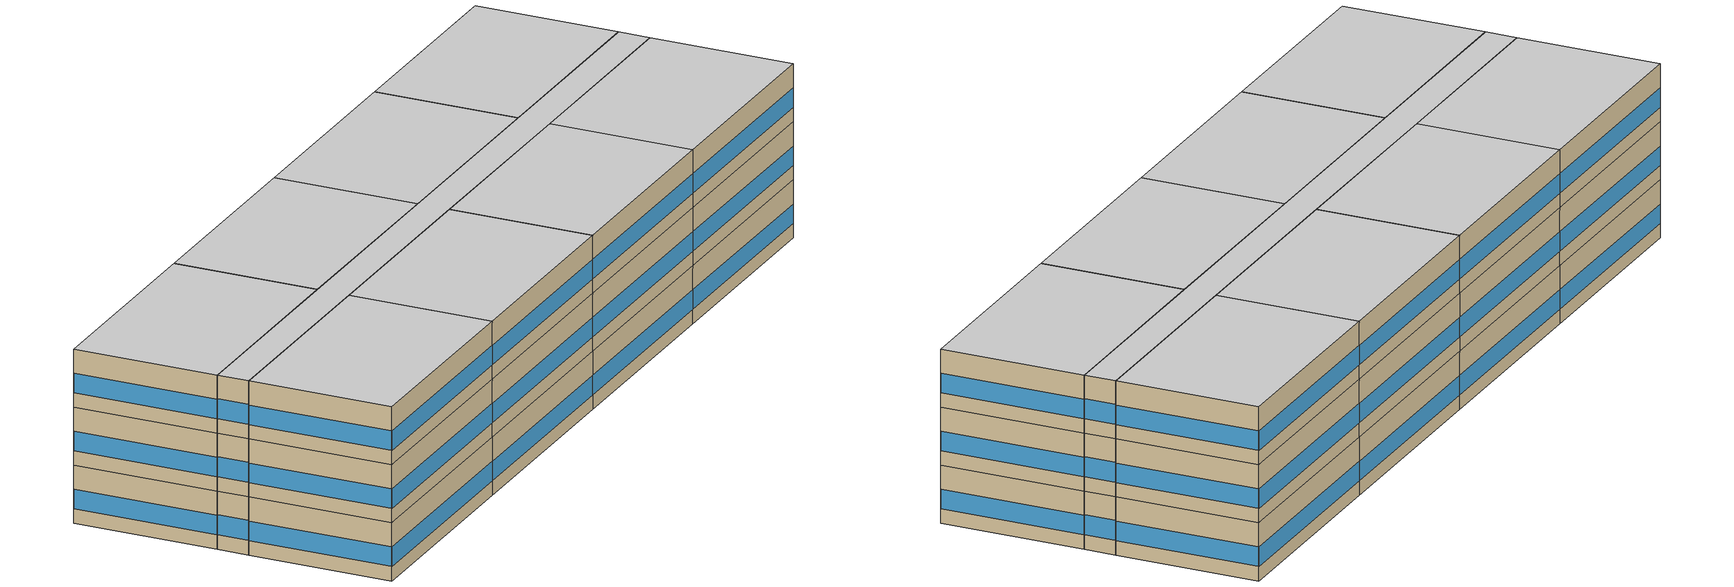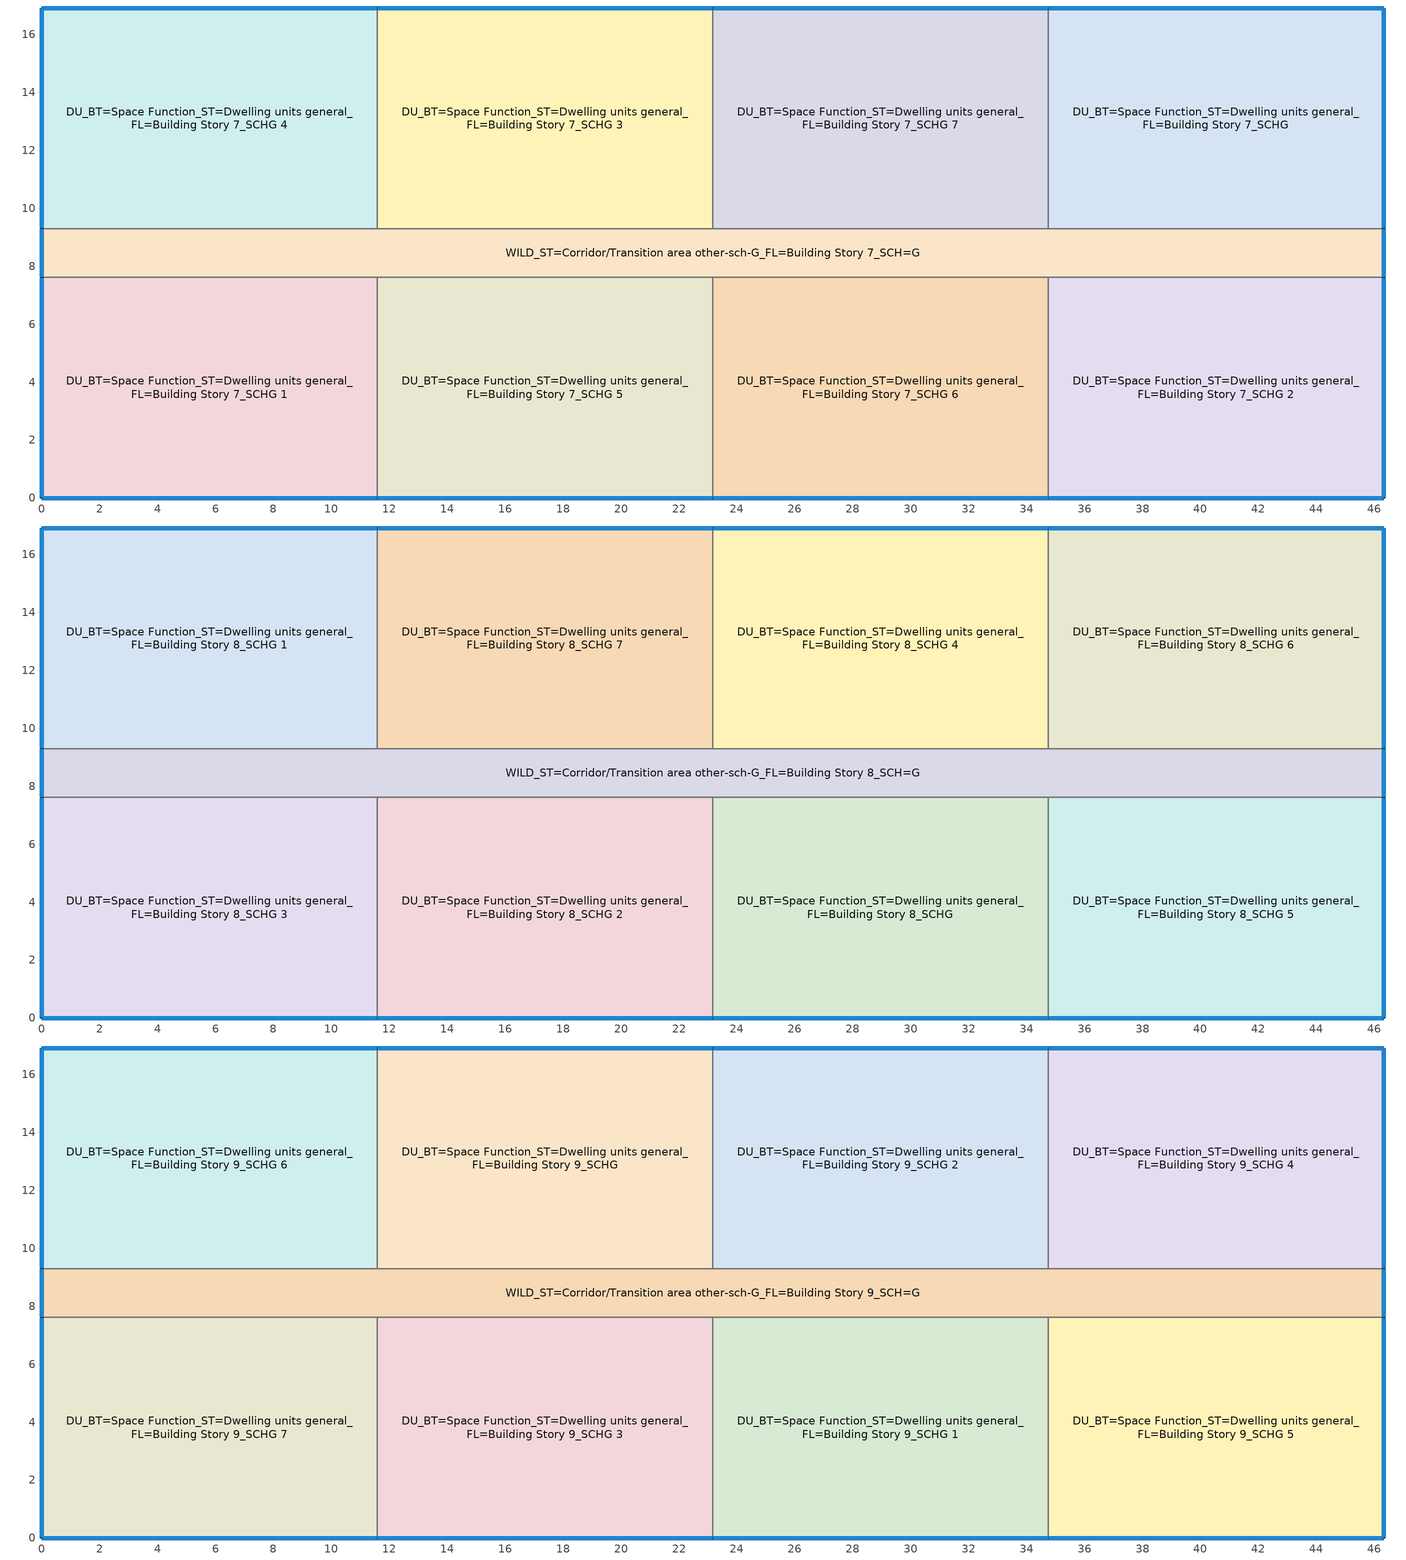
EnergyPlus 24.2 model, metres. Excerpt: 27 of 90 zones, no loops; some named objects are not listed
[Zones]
DU_BT=Space Function_ST=Dwelling units general_FL=Building Story 7_SCHG
 floor to DU_BT=Space Function_ST=Dwelling units general_FL=Building Story 6_SCHG 5 (BTAP-Int-Floor): 46.33,16.92 46.33,9.3 34.75,9.3 34.75,16.92 z18.29
 wall outside (BTAP-Ext-Wall-Mass:U-0.29): 46.33,9.3 46.33,16.92 34.75,16.92 z18.29:21.33
 wall to DU_BT=Space Function_ST=Dwelling units general_FL=Building Story 7_SCHG 7 (BTAP-Int-Wall): 34.75,16.92 34.75,9.3 z18.29:21.33
 wall to WILD_ST=Corridor/Transition area other-sch-G_FL=Building Story 7_SCH=G (BTAP-Int-Wall): 34.75,9.3 46.33,9.3 z18.29:21.33
 window (BTAP-Ext-FixedWindow:U=0.280 SHGC=0.600): 46.33,9.32 46.33,16.89 / 46.3,16.92 34.77,16.92 z19.05:20.07
DU_BT=Space Function_ST=Dwelling units general_FL=Building Story 7_SCHG 1
 floor to DU_BT=Space Function_ST=Dwelling units general_FL=Building Story 6_SCHG 2 (BTAP-Int-Floor): 11.58,7.62 11.58,0 0,0 0,7.62 z18.29
 wall outside (BTAP-Ext-Wall-Mass:U-0.29): 0,7.62 0,0 11.58,0 z18.29:21.33
 wall to DU_BT=Space Function_ST=Dwelling units general_FL=Building Story 7_SCHG 5 (BTAP-Int-Wall): 11.58,0 11.58,7.62 z18.29:21.33
 wall to WILD_ST=Corridor/Transition area other-sch-G_FL=Building Story 7_SCH=G (BTAP-Int-Wall): 11.58,7.62 0,7.62 z18.29:21.33
 window (BTAP-Ext-FixedWindow:U=0.280 SHGC=0.600): 0.03,0 11.56,0 / 0,7.59 0,0.03 z19.05:20.07
DU_BT=Space Function_ST=Dwelling units general_FL=Building Story 7_SCHG 2
 floor to DU_BT=Space Function_ST=Dwelling units general_FL=Building Story 6_SCHG 4 (BTAP-Int-Floor): 46.33,7.62 46.33,0 34.75,0 34.75,7.62 z18.29
 wall outside (BTAP-Ext-Wall-Mass:U-0.29): 34.75,0 46.33,0 46.33,7.62 z18.29:21.33
 wall to DU_BT=Space Function_ST=Dwelling units general_FL=Building Story 7_SCHG 6 (BTAP-Int-Wall): 34.75,7.62 34.75,0 z18.29:21.33
 wall to WILD_ST=Corridor/Transition area other-sch-G_FL=Building Story 7_SCH=G (BTAP-Int-Wall): 46.33,7.62 34.75,7.62 z18.29:21.33
 window (BTAP-Ext-FixedWindow:U=0.280 SHGC=0.600): 46.33,0.03 46.33,7.59 / 34.77,0 46.3,0 z19.05:20.07
DU_BT=Space Function_ST=Dwelling units general_FL=Building Story 7_SCHG 3
 floor to DU_BT=Space Function_ST=Dwelling units general_FL=Building Story 6_SCHG 3 (BTAP-Int-Floor): 23.16,16.92 23.16,9.3 11.58,9.3 11.58,16.92 z18.29
 wall outside (BTAP-Ext-Wall-Mass:U-0.29): 23.16,16.92 11.58,16.92 z18.29:21.33
 wall to DU_BT=Space Function_ST=Dwelling units general_FL=Building Story 7_SCHG 7 (BTAP-Int-Wall): 23.16,9.3 23.16,16.92 z18.29:21.33
 wall to DU_BT=Space Function_ST=Dwelling units general_FL=Building Story 7_SCHG 4 (BTAP-Int-Wall): 11.58,16.92 11.58,9.3 z18.29:21.33
 wall to WILD_ST=Corridor/Transition area other-sch-G_FL=Building Story 7_SCH=G (BTAP-Int-Wall): 11.58,9.3 23.16,9.3 z18.29:21.33
 window (BTAP-Ext-FixedWindow:U=0.280 SHGC=0.600): 23.14,16.92 11.61,16.92 z19.05:20.07
DU_BT=Space Function_ST=Dwelling units general_FL=Building Story 7_SCHG 4
 floor to DU_BT=Space Function_ST=Dwelling units general_FL=Building Story 6_SCHG (BTAP-Int-Floor): 11.58,16.92 11.58,9.3 0,9.3 0,16.92 z18.29
 wall outside (BTAP-Ext-Wall-Mass:U-0.29): 11.58,16.92 0,16.92 0,9.3 z18.29:21.33
 wall to WILD_ST=Corridor/Transition area other-sch-G_FL=Building Story 7_SCH=G (BTAP-Int-Wall): 0,9.3 11.58,9.3 z18.29:21.33
 window (BTAP-Ext-FixedWindow:U=0.280 SHGC=0.600): 11.56,16.92 0.03,16.92 / 0,16.89 0,9.32 z19.05:20.07
DU_BT=Space Function_ST=Dwelling units general_FL=Building Story 7_SCHG 5
 floor to DU_BT=Space Function_ST=Dwelling units general_FL=Building Story 6_SCHG 6 (BTAP-Int-Floor): 23.16,7.62 23.16,0 11.58,0 11.58,7.62 z18.29
 wall outside (BTAP-Ext-Wall-Mass:U-0.29): 11.58,0 23.16,0 z18.29:21.33
 wall to DU_BT=Space Function_ST=Dwelling units general_FL=Building Story 7_SCHG 6 (BTAP-Int-Wall): 23.16,0 23.16,7.62 z18.29:21.33
 wall to WILD_ST=Corridor/Transition area other-sch-G_FL=Building Story 7_SCH=G (BTAP-Int-Wall): 23.16,7.62 11.58,7.62 z18.29:21.33
 window (BTAP-Ext-FixedWindow:U=0.280 SHGC=0.600): 11.61,0 23.14,0 z19.05:20.07
DU_BT=Space Function_ST=Dwelling units general_FL=Building Story 7_SCHG 6
 floor to DU_BT=Space Function_ST=Dwelling units general_FL=Building Story 6_SCHG 7 (BTAP-Int-Floor): 34.75,7.62 34.75,0 23.16,0 23.16,7.62 z18.29
 wall outside (BTAP-Ext-Wall-Mass:U-0.29): 23.16,0 34.75,0 z18.29:21.33
 wall to WILD_ST=Corridor/Transition area other-sch-G_FL=Building Story 7_SCH=G (BTAP-Int-Wall): 34.75,7.62 23.16,7.62 z18.29:21.33
 window (BTAP-Ext-FixedWindow:U=0.280 SHGC=0.600): 23.19,0 34.72,0 z19.05:20.07
DU_BT=Space Function_ST=Dwelling units general_FL=Building Story 7_SCHG 7
 floor to DU_BT=Space Function_ST=Dwelling units general_FL=Building Story 6_SCHG 1 (BTAP-Int-Floor): 34.75,16.92 34.75,9.3 23.16,9.3 23.16,16.92 z18.29
 wall outside (BTAP-Ext-Wall-Mass:U-0.29): 34.75,16.92 23.16,16.92 z18.29:21.33
 wall to WILD_ST=Corridor/Transition area other-sch-G_FL=Building Story 7_SCH=G (BTAP-Int-Wall): 23.16,9.3 34.75,9.3 z18.29:21.33
 window (BTAP-Ext-FixedWindow:U=0.280 SHGC=0.600): 34.72,16.92 23.19,16.92 z19.05:20.07
WILD_ST=Corridor/Transition area other-sch-G_FL=Building Story 7_SCH=G
 floor to WILD_ST=Corridor/Transition area other-sch-G_FL=Building Story 6_SCH=G (BTAP-Int-Floor): 46.33,9.3 46.33,7.62 0,7.62 0,9.3 z18.29
 wall outside (BTAP-Ext-Wall-Mass:U-0.29): 46.33,7.62 46.33,9.3 / 0,9.3 0,7.62 z18.29:21.33
 window (BTAP-Ext-FixedWindow:U=0.280 SHGC=0.600): 46.33,7.65 46.33,9.27 / 0,9.27 0,7.65 z19.05:20.1
DU_BT=Space Function_ST=Dwelling units general_FL=Building Story 8_SCHG
 floor to DU_BT=Space Function_ST=Dwelling units general_FL=Building Story 7_SCHG 6 (BTAP-Int-Floor): 34.75,7.62 34.75,0 23.16,0 23.16,7.62 z21.33
 wall outside (BTAP-Ext-Wall-Mass:U-0.29): 23.16,0 34.75,0 z21.33:24.38
 wall to DU_BT=Space Function_ST=Dwelling units general_FL=Building Story 8_SCHG 2 (BTAP-Int-Wall): 23.16,7.62 23.16,0 z21.33:24.38
 wall to DU_BT=Space Function_ST=Dwelling units general_FL=Building Story 8_SCHG 5 (BTAP-Int-Wall): 34.75,0 34.75,7.62 z21.33:24.38
 wall to WILD_ST=Corridor/Transition area other-sch-G_FL=Building Story 8_SCH=G (BTAP-Int-Wall): 34.75,7.62 23.16,7.62 z21.33:24.38
 window (BTAP-Ext-FixedWindow:U=0.280 SHGC=0.600): 23.19,0 34.72,0 z22.1:23.12
DU_BT=Space Function_ST=Dwelling units general_FL=Building Story 8_SCHG 1
 floor to DU_BT=Space Function_ST=Dwelling units general_FL=Building Story 7_SCHG 4 (BTAP-Int-Floor): 11.58,16.92 11.58,9.3 0,9.3 0,16.92 z21.33
 wall outside (BTAP-Ext-Wall-Mass:U-0.29): 11.58,16.92 0,16.92 0,9.3 z21.33:24.38
 wall to DU_BT=Space Function_ST=Dwelling units general_FL=Building Story 8_SCHG 7 (BTAP-Int-Wall): 11.58,9.3 11.58,16.92 z21.33:24.38
 wall to WILD_ST=Corridor/Transition area other-sch-G_FL=Building Story 8_SCH=G (BTAP-Int-Wall): 0,9.3 11.58,9.3 z21.33:24.38
 window (BTAP-Ext-FixedWindow:U=0.280 SHGC=0.600): 11.56,16.92 0.03,16.92 / 0,16.89 0,9.32 z22.1:23.12
DU_BT=Space Function_ST=Dwelling units general_FL=Building Story 8_SCHG 2
 floor to DU_BT=Space Function_ST=Dwelling units general_FL=Building Story 7_SCHG 5 (BTAP-Int-Floor): 23.16,7.62 23.16,0 11.58,0 11.58,7.62 z21.33
 wall outside (BTAP-Ext-Wall-Mass:U-0.29): 11.58,0 23.16,0 z21.33:24.38
 wall to DU_BT=Space Function_ST=Dwelling units general_FL=Building Story 8_SCHG 3 (BTAP-Int-Wall): 11.58,7.62 11.58,0 z21.33:24.38
 wall to WILD_ST=Corridor/Transition area other-sch-G_FL=Building Story 8_SCH=G (BTAP-Int-Wall): 23.16,7.62 11.58,7.62 z21.33:24.38
 window (BTAP-Ext-FixedWindow:U=0.280 SHGC=0.600): 11.61,0 23.14,0 z22.1:23.12
DU_BT=Space Function_ST=Dwelling units general_FL=Building Story 8_SCHG 3
 floor to DU_BT=Space Function_ST=Dwelling units general_FL=Building Story 7_SCHG 1 (BTAP-Int-Floor): 11.58,7.62 11.58,0 0,0 0,7.62 z21.33
 wall outside (BTAP-Ext-Wall-Mass:U-0.29): 0,7.62 0,0 11.58,0 z21.33:24.38
 wall to WILD_ST=Corridor/Transition area other-sch-G_FL=Building Story 8_SCH=G (BTAP-Int-Wall): 11.58,7.62 0,7.62 z21.33:24.38
 window (BTAP-Ext-FixedWindow:U=0.280 SHGC=0.600): 0.03,0 11.56,0 / 0,7.59 0,0.03 z22.1:23.12
DU_BT=Space Function_ST=Dwelling units general_FL=Building Story 8_SCHG 4
 floor to DU_BT=Space Function_ST=Dwelling units general_FL=Building Story 7_SCHG 7 (BTAP-Int-Floor): 34.75,16.92 34.75,9.3 23.16,9.3 23.16,16.92 z21.33
 wall outside (BTAP-Ext-Wall-Mass:U-0.29): 34.75,16.92 23.16,16.92 z21.33:24.38
 wall to DU_BT=Space Function_ST=Dwelling units general_FL=Building Story 8_SCHG 7 (BTAP-Int-Wall): 23.16,16.92 23.16,9.3 z21.33:24.38
 wall to DU_BT=Space Function_ST=Dwelling units general_FL=Building Story 8_SCHG 6 (BTAP-Int-Wall): 34.75,9.3 34.75,16.92 z21.33:24.38
 wall to WILD_ST=Corridor/Transition area other-sch-G_FL=Building Story 8_SCH=G (BTAP-Int-Wall): 23.16,9.3 34.75,9.3 z21.33:24.38
 window (BTAP-Ext-FixedWindow:U=0.280 SHGC=0.600): 34.72,16.92 23.19,16.92 z22.1:23.12
DU_BT=Space Function_ST=Dwelling units general_FL=Building Story 8_SCHG 5
 floor to DU_BT=Space Function_ST=Dwelling units general_FL=Building Story 7_SCHG 2 (BTAP-Int-Floor): 46.33,7.62 46.33,0 34.75,0 34.75,7.62 z21.33
 wall outside (BTAP-Ext-Wall-Mass:U-0.29): 34.75,0 46.33,0 46.33,7.62 z21.33:24.38
 wall to WILD_ST=Corridor/Transition area other-sch-G_FL=Building Story 8_SCH=G (BTAP-Int-Wall): 46.33,7.62 34.75,7.62 z21.33:24.38
 window (BTAP-Ext-FixedWindow:U=0.280 SHGC=0.600): 46.33,0.03 46.33,7.59 / 34.77,0 46.3,0 z22.1:23.12
DU_BT=Space Function_ST=Dwelling units general_FL=Building Story 8_SCHG 6
 floor to DU_BT=Space Function_ST=Dwelling units general_FL=Building Story 7_SCHG (BTAP-Int-Floor): 46.33,16.92 46.33,9.3 34.75,9.3 34.75,16.92 z21.33
 wall outside (BTAP-Ext-Wall-Mass:U-0.29): 46.33,9.3 46.33,16.92 34.75,16.92 z21.33:24.38
 wall to WILD_ST=Corridor/Transition area other-sch-G_FL=Building Story 8_SCH=G (BTAP-Int-Wall): 34.75,9.3 46.33,9.3 z21.33:24.38
 window (BTAP-Ext-FixedWindow:U=0.280 SHGC=0.600): 46.33,9.32 46.33,16.89 / 46.3,16.92 34.77,16.92 z22.1:23.12
DU_BT=Space Function_ST=Dwelling units general_FL=Building Story 8_SCHG 7
 floor to DU_BT=Space Function_ST=Dwelling units general_FL=Building Story 7_SCHG 3 (BTAP-Int-Floor): 23.16,16.92 23.16,9.3 11.58,9.3 11.58,16.92 z21.33
 wall outside (BTAP-Ext-Wall-Mass:U-0.29): 23.16,16.92 11.58,16.92 z21.33:24.38
 wall to WILD_ST=Corridor/Transition area other-sch-G_FL=Building Story 8_SCH=G (BTAP-Int-Wall): 11.58,9.3 23.16,9.3 z21.33:24.38
 window (BTAP-Ext-FixedWindow:U=0.280 SHGC=0.600): 23.14,16.92 11.61,16.92 z22.1:23.12
WILD_ST=Corridor/Transition area other-sch-G_FL=Building Story 8_SCH=G
 floor to WILD_ST=Corridor/Transition area other-sch-G_FL=Building Story 7_SCH=G (BTAP-Int-Floor): 46.33,9.3 46.33,7.62 0,7.62 0,9.3 z21.33
 wall outside (BTAP-Ext-Wall-Mass:U-0.29): 46.33,7.62 46.33,9.3 / 0,9.3 0,7.62 z21.33:24.38
 window (BTAP-Ext-FixedWindow:U=0.280 SHGC=0.600): 46.33,7.65 46.33,9.27 / 0,9.27 0,7.65 z22.1:23.14
DU_BT=Space Function_ST=Dwelling units general_FL=Building Story 9_SCHG
 floor to DU_BT=Space Function_ST=Dwelling units general_FL=Building Story 8_SCHG 7 (BTAP-Int-Floor): 23.16,16.92 23.16,9.3 11.58,9.3 11.58,16.92 z24.38
 wall outside (BTAP-Ext-Wall-Mass:U-0.29): 23.16,16.92 11.58,16.92 z24.38:27.43
 wall to DU_BT=Space Function_ST=Dwelling units general_FL=Building Story 9_SCHG 2 (BTAP-Int-Wall): 23.16,9.3 23.16,16.92 z24.38:27.43
 wall to DU_BT=Space Function_ST=Dwelling units general_FL=Building Story 9_SCHG 6 (BTAP-Int-Wall): 11.58,16.92 11.58,9.3 z24.38:27.43
 wall to WILD_ST=Corridor/Transition area other-sch-G_FL=Building Story 9_SCH=G (BTAP-Int-Wall): 11.58,9.3 23.16,9.3 z24.38:27.43
 window (BTAP-Ext-FixedWindow:U=0.280 SHGC=0.600): 23.14,16.92 11.61,16.92 z25.14:26.16
 ceiling to DU_BT=Space Function_ST=Dwelling units general_FL=Building Story 10_SCHG 6 (BTAP-Int-Ceiling): 23.16,9.3 23.16,16.92 11.58,16.92 11.58,9.3 z27.43
DU_BT=Space Function_ST=Dwelling units general_FL=Building Story 9_SCHG 1
 floor to DU_BT=Space Function_ST=Dwelling units general_FL=Building Story 8_SCHG (BTAP-Int-Floor): 34.75,7.62 34.75,0 23.16,0 23.16,7.62 z24.38
 wall outside (BTAP-Ext-Wall-Mass:U-0.29): 23.16,0 34.75,0 z24.38:27.43
 wall to DU_BT=Space Function_ST=Dwelling units general_FL=Building Story 9_SCHG 3 (BTAP-Int-Wall): 23.16,7.62 23.16,0 z24.38:27.43
 wall to DU_BT=Space Function_ST=Dwelling units general_FL=Building Story 9_SCHG 5 (BTAP-Int-Wall): 34.75,0 34.75,7.62 z24.38:27.43
 wall to WILD_ST=Corridor/Transition area other-sch-G_FL=Building Story 9_SCH=G (BTAP-Int-Wall): 34.75,7.62 23.16,7.62 z24.38:27.43
 window (BTAP-Ext-FixedWindow:U=0.280 SHGC=0.600): 23.19,0 34.72,0 z25.14:26.16
 ceiling to DU_BT=Space Function_ST=Dwelling units general_FL=Building Story 10_SCHG 3 (BTAP-Int-Ceiling): 34.75,0 34.75,7.62 23.16,7.62 23.16,0 z27.43
DU_BT=Space Function_ST=Dwelling units general_FL=Building Story 9_SCHG 2
 floor to DU_BT=Space Function_ST=Dwelling units general_FL=Building Story 8_SCHG 4 (BTAP-Int-Floor): 34.75,16.92 34.75,9.3 23.16,9.3 23.16,16.92 z24.38
 wall outside (BTAP-Ext-Wall-Mass:U-0.29): 34.75,16.92 23.16,16.92 z24.38:27.43
 wall to DU_BT=Space Function_ST=Dwelling units general_FL=Building Story 9_SCHG 4 (BTAP-Int-Wall): 34.75,9.3 34.75,16.92 z24.38:27.43
 wall to WILD_ST=Corridor/Transition area other-sch-G_FL=Building Story 9_SCH=G (BTAP-Int-Wall): 23.16,9.3 34.75,9.3 z24.38:27.43
 window (BTAP-Ext-FixedWindow:U=0.280 SHGC=0.600): 34.72,16.92 23.19,16.92 z25.14:26.16
 ceiling to DU_BT=Space Function_ST=Dwelling units general_FL=Building Story 10_SCHG 7 (BTAP-Int-Ceiling): 34.75,9.3 34.75,16.92 23.16,16.92 23.16,9.3 z27.43
DU_BT=Space Function_ST=Dwelling units general_FL=Building Story 9_SCHG 3
 floor to DU_BT=Space Function_ST=Dwelling units general_FL=Building Story 8_SCHG 2 (BTAP-Int-Floor): 23.16,7.62 23.16,0 11.58,0 11.58,7.62 z24.38
 wall outside (BTAP-Ext-Wall-Mass:U-0.29): 11.58,0 23.16,0 z24.38:27.43
 wall to DU_BT=Space Function_ST=Dwelling units general_FL=Building Story 9_SCHG 7 (BTAP-Int-Wall): 11.58,7.62 11.58,0 z24.38:27.43
 wall to WILD_ST=Corridor/Transition area other-sch-G_FL=Building Story 9_SCH=G (BTAP-Int-Wall): 23.16,7.62 11.58,7.62 z24.38:27.43
 window (BTAP-Ext-FixedWindow:U=0.280 SHGC=0.600): 11.61,0 23.14,0 z25.14:26.16
 ceiling to DU_BT=Space Function_ST=Dwelling units general_FL=Building Story 10_SCHG 2 (BTAP-Int-Ceiling): 23.16,0 23.16,7.62 11.58,7.62 11.58,0 z27.43
DU_BT=Space Function_ST=Dwelling units general_FL=Building Story 9_SCHG 4
 floor to DU_BT=Space Function_ST=Dwelling units general_FL=Building Story 8_SCHG 6 (BTAP-Int-Floor): 46.33,16.92 46.33,9.3 34.75,9.3 34.75,16.92 z24.38
 wall outside (BTAP-Ext-Wall-Mass:U-0.29): 46.33,9.3 46.33,16.92 34.75,16.92 z24.38:27.43
 wall to WILD_ST=Corridor/Transition area other-sch-G_FL=Building Story 9_SCH=G (BTAP-Int-Wall): 34.75,9.3 46.33,9.3 z24.38:27.43
 window (BTAP-Ext-FixedWindow:U=0.280 SHGC=0.600): 46.33,9.32 46.33,16.89 z25.14:26.17; 46.3,16.92 34.77,16.92 z25.14:26.16
 ceiling to DU_BT=Space Function_ST=Dwelling units general_FL=Building Story 10_SCHG 1 (BTAP-Int-Ceiling): 46.33,9.3 46.33,16.92 34.75,16.92 34.75,9.3 z27.43
DU_BT=Space Function_ST=Dwelling units general_FL=Building Story 9_SCHG 5
 floor to DU_BT=Space Function_ST=Dwelling units general_FL=Building Story 8_SCHG 5 (BTAP-Int-Floor): 46.33,7.62 46.33,0 34.75,0 34.75,7.62 z24.38
 wall outside (BTAP-Ext-Wall-Mass:U-0.29): 34.75,0 46.33,0 46.33,7.62 z24.38:27.43
 wall to WILD_ST=Corridor/Transition area other-sch-G_FL=Building Story 9_SCH=G (BTAP-Int-Wall): 46.33,7.62 34.75,7.62 z24.38:27.43
 window (BTAP-Ext-FixedWindow:U=0.280 SHGC=0.600): 46.33,0.03 46.33,7.59 z25.14:26.17; 34.77,0 46.3,0 z25.14:26.16
 ceiling to DU_BT=Space Function_ST=Dwelling units general_FL=Building Story 10_SCHG (BTAP-Int-Ceiling): 46.33,0 46.33,7.62 34.75,7.62 34.75,0 z27.43
DU_BT=Space Function_ST=Dwelling units general_FL=Building Story 9_SCHG 6
 floor to DU_BT=Space Function_ST=Dwelling units general_FL=Building Story 8_SCHG 1 (BTAP-Int-Floor): 11.58,16.92 11.58,9.3 0,9.3 0,16.92 z24.38
 wall outside (BTAP-Ext-Wall-Mass:U-0.29): 11.58,16.92 0,16.92 0,9.3 z24.38:27.43
 wall to WILD_ST=Corridor/Transition area other-sch-G_FL=Building Story 9_SCH=G (BTAP-Int-Wall): 0,9.3 11.58,9.3 z24.38:27.43
 window (BTAP-Ext-FixedWindow:U=0.280 SHGC=0.600): 11.56,16.92 0.03,16.92 z25.14:26.16; 0,16.89 0,9.32 z25.14:26.17
 ceiling to DU_BT=Space Function_ST=Dwelling units general_FL=Building Story 10_SCHG 4 (BTAP-Int-Ceiling): 11.58,9.3 11.58,16.92 0,16.92 0,9.3 z27.43
DU_BT=Space Function_ST=Dwelling units general_FL=Building Story 9_SCHG 7
 floor to DU_BT=Space Function_ST=Dwelling units general_FL=Building Story 8_SCHG 3 (BTAP-Int-Floor): 11.58,7.62 11.58,0 0,0 0,7.62 z24.38
 wall outside (BTAP-Ext-Wall-Mass:U-0.29): 0,7.62 0,0 11.58,0 z24.38:27.43
 wall to WILD_ST=Corridor/Transition area other-sch-G_FL=Building Story 9_SCH=G (BTAP-Int-Wall): 11.58,7.62 0,7.62 z24.38:27.43
 window (BTAP-Ext-FixedWindow:U=0.280 SHGC=0.600): 0.03,0 11.56,0 z25.14:26.16; 0,7.59 0,0.03 z25.14:26.17
 ceiling to DU_BT=Space Function_ST=Dwelling units general_FL=Building Story 10_SCHG 5 (BTAP-Int-Ceiling): 11.58,0 11.58,7.62 0,7.62 0,0 z27.43
WILD_ST=Corridor/Transition area other-sch-G_FL=Building Story 9_SCH=G
 floor to WILD_ST=Corridor/Transition area other-sch-G_FL=Building Story 8_SCH=G (BTAP-Int-Floor): 46.33,9.3 46.33,7.62 0,7.62 0,9.3 z24.38
 wall outside (BTAP-Ext-Wall-Mass:U-0.29): 46.33,7.62 46.33,9.3 / 0,9.3 0,7.62 z24.38:27.43
 window (BTAP-Ext-FixedWindow:U=0.280 SHGC=0.600): 46.33,7.65 46.33,9.27 / 0,9.27 0,7.65 z25.14:26.19
 ceiling to WILD_ST=Corridor/Transition area other-sch-G_FL=Building Story 10_SCH=G (BTAP-Int-Ceiling): 46.33,7.62 46.33,9.3 0,9.3 0,7.62 z27.43
[Building]
HighriseApartment: North Axis {deg}=0; Terrain=City; Loads Convergence Tolerance Value {W}=0.04; Temperature Convergence Tolerance Value {deltaC}=0.2; Solar Distribution=FullInteriorAndExterior; Maximum Number of Warmup Days=25; Minimum Number of Warmup Days=6
[Site:Location]
Calgary Intl AP_AB_CAN: Latitude {deg}=51.114; Longitude {deg}=-114.02; Time Zone {hr}=-7; Elevation {m}=1084.1
[Site:GroundTemperature:BuildingSurface]
19.527, 19.502, 19.536, 19.598, 20.002, 21.64, 22.225, 22.375, 21.449, 20.121, 19.802, 19.633
[Site:GroundTemperature:Deep]
1.8, 0, -0.3, 0.2, 2.8, 5.6, 8.1, 9.9, 10.3, 9.3, 7.1, 4.4
[Site:GroundTemperature:FCfactorMethod]
January Ground Temperature {C}=5.5; February Ground Temperature {C}=-2; March Ground Temperature {C}=-4.4; April Ground Temperature {C}=-6.3; May Ground Temperature {C}=-6.3; June Ground Temperature {C}=-0.3; July Ground Temperature {C}=4.7; August Ground Temperature {C}=10.2; September Ground Temperature {C}=13.8; October Ground Temperature {C}=17; November Ground Temperature {C}=16.6; December Ground Temperature {C}=11.5
[Site:GroundTemperature:Shallow]
-4.6, -5.5, -3.9, -1.2, 5.6, 10.9, 14.5, 15.6, 13.7, 9.6, 4.1, -1
[Site:WaterMainsTemperature]
Calculation Method=Correlation; Annual Average Outdoor Air Temperature {C}=5; Maximum Difference In Monthly Average Outdoor Air Temperatures {deltaC}=23.3
[SizingPeriod:DesignDay] Day of Month=21; Dry-Bulb Temperature Range Modifier Type=DefaultMultipliers; Humidity Condition Type=Wetbulb; Barometric Pressure {Pa}=88961; Rain Indicator=No; Snow Indicator=No; Daylight Saving Time Indicator=No; Begin Environment Reset Mode=FullResetAtBeginEnvironment
Name | Month | Day Type | Maximum Dry-Bulb Temperature {C} | Daily Dry-Bulb Temperature Range {deltaC} | Wetbulb or DewPoint at Maximum Dry-Bulb {C} | Wind Speed {m/s} | Wind Direction {deg} | Solar Model Indicator | ASHRAE Clear Sky Optical Depth for Beam Irradiance (taub) | ASHRAE Clear Sky Optical Depth for Diffuse Irradiance (taud) | Sky Clearness
Calgary Intl AP Ann Clg .4% Condns DB=>MWB | 7 | SummerDesignDay | 28.5 | 12.1 | 16.1 | 4.5 | 160 | ASHRAETau | 0.339 | 2.421
Calgary Intl AP Ann Clg .4% Condns WB=>MDB | 7 | SummerDesignDay | 25.3 | 12.1 | 17.8 | 4.5 | 160 | ASHRAETau | 0.339 | 2.421
Calgary Intl AP Ann Htg 99.6% Condns DB | 1 | WinterDesignDay | -28.5 | 0 | -28.5 | 2.9 | 200 | ASHRAEClearSky |  |  | 0
[Material] Thermal Absorptance=0.9
Name | Roughness | Thickness {m} | Conductivity {W/m-K} | Density {kg/m3} | Specific Heat {J/kg-K} | Solar Absorptance | Visible Absorptance
1/2IN Gypsum 1 | Smooth | 0.0127 | 0.16 | 784.9 | 830 | 0.4 | 0.4
100mm Normalweight concrete floor 1 | MediumSmooth | 0.1016 | 2.31 | 2322 | 832 | 0.7 | 0.7
1IN Stucco 1 | Smooth | 0.0253 | 0.6918 | 1858 | 837 | 0.7 | 0.92
8IN CONCRETE HW RefBldg 1 | Rough | 0.2032 | 1.311 | 2240 | 836.8 | 0.7 | 0.7
G01 13mm gypsum board 1 | Smooth | 0.0127 | 0.16 | 800 | 1090 | 0.7 | 0.5
[Material:NoMass] Roughness=Smooth; Thermal Absorptance=0.9; Solar Absorptance=0.7
Name | Thermal Resistance {m2-K/W} | Visible Absorptance
Typical Carpet Pad | 0.21648 | 0.8
Typical Insulation 2 | 3.17733 | 0.7
[WindowMaterial:SimpleGlazingSystem]
SimpleGlazing:U=0.280 SHGC=0.600: U-Factor {W/m2-K}=2.8; Solar Heat Gain Coefficient=0.6; Visible Transmittance=0.21
[Construction]
BTAP-Ext-FixedWindow:U=0.280 SHGC=0.600: SimpleGlazing:U=0.280 SHGC=0.600
BTAP-Ext-Wall-Mass:U-0.29: 1IN Stucco 1, 8IN CONCRETE HW RefBldg 1, Typical Insulation 2, 1/2IN Gypsum 1
BTAP-Int-Ceiling: Typical Carpet Pad, 100mm Normalweight concrete floor 1
BTAP-Int-Floor: 100mm Normalweight concrete floor 1, Typical Carpet Pad
BTAP-Int-Wall: G01 13mm gypsum board 1, G01 13mm gypsum board 1
[Zone] Multiplier=1; Part of Total Floor Area=Yes
DU_BT=Space Function_ST=Dwelling units general_FL=Building Story 7_SCHG; DU_BT=Space Function_ST=Dwelling units general_FL=Building Story 7_SCHG 1; DU_BT=Space Function_ST=Dwelling units general_FL=Building Story 7_SCHG 2; DU_BT=Space Function_ST=Dwelling units general_FL=Building Story 7_SCHG 3; DU_BT=Space Function_ST=Dwelling units general_FL=Building Story 7_SCHG 4; DU_BT=Space Function_ST=Dwelling units general_FL=Building Story 7_SCHG 5; DU_BT=Space Function_ST=Dwelling units general_FL=Building Story 7_SCHG 6; DU_BT=Space Function_ST=Dwelling units general_FL=Building Story 7_SCHG 7; DU_BT=Space Function_ST=Dwelling units general_FL=Building Story 8_SCHG; DU_BT=Space Function_ST=Dwelling units general_FL=Building Story 8_SCHG 1; DU_BT=Space Function_ST=Dwelling units general_FL=Building Story 8_SCHG 2; DU_BT=Space Function_ST=Dwelling units general_FL=Building Story 8_SCHG 3; DU_BT=Space Function_ST=Dwelling units general_FL=Building Story 8_SCHG 4; DU_BT=Space Function_ST=Dwelling units general_FL=Building Story 8_SCHG 5; DU_BT=Space Function_ST=Dwelling units general_FL=Building Story 8_SCHG 6; DU_BT=Space Function_ST=Dwelling units general_FL=Building Story 8_SCHG 7; DU_BT=Space Function_ST=Dwelling units general_FL=Building Story 9_SCHG; DU_BT=Space Function_ST=Dwelling units general_FL=Building Story 9_SCHG 1; DU_BT=Space Function_ST=Dwelling units general_FL=Building Story 9_SCHG 2; DU_BT=Space Function_ST=Dwelling units general_FL=Building Story 9_SCHG 3; DU_BT=Space Function_ST=Dwelling units general_FL=Building Story 9_SCHG 4; DU_BT=Space Function_ST=Dwelling units general_FL=Building Story 9_SCHG 5; DU_BT=Space Function_ST=Dwelling units general_FL=Building Story 9_SCHG 6; DU_BT=Space Function_ST=Dwelling units general_FL=Building Story 9_SCHG 7; WILD_ST=Corridor/Transition area other-sch-G_FL=Building Story 7_SCH=G; WILD_ST=Corridor/Transition area other-sch-G_FL=Building Story 8_SCH=G; WILD_ST=Corridor/Transition area other-sch-G_FL=Building Story 9_SCH=G
[Space]
Name | Zone | Volume {m3} | Space Type
F7 NE Apartment | DU_BT=Space Function_ST=Dwelling units general_FL=Building Story 7_SCHG | 268.964 | Space Function Dwelling units general
F7 SW Apartment | DU_BT=Space Function_ST=Dwelling units general_FL=Building Story 7_SCHG 1 | 268.964 | Space Function Dwelling units general
F7 SE Apartment | DU_BT=Space Function_ST=Dwelling units general_FL=Building Story 7_SCHG 2 | 268.964 | Space Function Dwelling units general
F7 N1 Apartment | DU_BT=Space Function_ST=Dwelling units general_FL=Building Story 7_SCHG 3 | 268.964 | Space Function Dwelling units general
F7 NW Apartment | DU_BT=Space Function_ST=Dwelling units general_FL=Building Story 7_SCHG 4 | 268.964 | Space Function Dwelling units general
F7 S1 Apartment | DU_BT=Space Function_ST=Dwelling units general_FL=Building Story 7_SCHG 5 | 268.964 | Space Function Dwelling units general
F7 S2 Apartment | DU_BT=Space Function_ST=Dwelling units general_FL=Building Story 7_SCHG 6 | 268.965 | Space Function Dwelling units general
F7 N2 Apartment | DU_BT=Space Function_ST=Dwelling units general_FL=Building Story 7_SCHG 7 | 268.965 | Space Function Dwelling units general
F8 S2 Apartment | DU_BT=Space Function_ST=Dwelling units general_FL=Building Story 8_SCHG | 268.965 | Space Function Dwelling units general
F8 NW Apartment | DU_BT=Space Function_ST=Dwelling units general_FL=Building Story 8_SCHG 1 | 268.964 | Space Function Dwelling units general
F8 S1 Apartment | DU_BT=Space Function_ST=Dwelling units general_FL=Building Story 8_SCHG 2 | 268.964 | Space Function Dwelling units general
F8 SW Apartment | DU_BT=Space Function_ST=Dwelling units general_FL=Building Story 8_SCHG 3 | 268.964 | Space Function Dwelling units general
F8 N2 Apartment | DU_BT=Space Function_ST=Dwelling units general_FL=Building Story 8_SCHG 4 | 268.965 | Space Function Dwelling units general
F8 SE Apartment | DU_BT=Space Function_ST=Dwelling units general_FL=Building Story 8_SCHG 5 | 268.964 | Space Function Dwelling units general
F8 NE Apartment | DU_BT=Space Function_ST=Dwelling units general_FL=Building Story 8_SCHG 6 | 268.964 | Space Function Dwelling units general
F8 N1 Apartment | DU_BT=Space Function_ST=Dwelling units general_FL=Building Story 8_SCHG 7 | 268.964 | Space Function Dwelling units general
F9 N1 Apartment | DU_BT=Space Function_ST=Dwelling units general_FL=Building Story 9_SCHG | 268.964 | Space Function Dwelling units general
F9 S2 Apartment | DU_BT=Space Function_ST=Dwelling units general_FL=Building Story 9_SCHG 1 | 268.965 | Space Function Dwelling units general
F9 N2 Apartment | DU_BT=Space Function_ST=Dwelling units general_FL=Building Story 9_SCHG 2 | 268.965 | Space Function Dwelling units general
F9 S1 Apartment | DU_BT=Space Function_ST=Dwelling units general_FL=Building Story 9_SCHG 3 | 268.964 | Space Function Dwelling units general
F9 NE Apartment | DU_BT=Space Function_ST=Dwelling units general_FL=Building Story 9_SCHG 4 | 268.964 | Space Function Dwelling units general
F9 SE Apartment | DU_BT=Space Function_ST=Dwelling units general_FL=Building Story 9_SCHG 5 | 268.964 | Space Function Dwelling units general
F9 NW Apartment | DU_BT=Space Function_ST=Dwelling units general_FL=Building Story 9_SCHG 6 | 268.964 | Space Function Dwelling units general
F9 SW Apartment | DU_BT=Space Function_ST=Dwelling units general_FL=Building Story 9_SCHG 7 | 268.964 | Space Function Dwelling units general
F7 Corridor | WILD_ST=Corridor/Transition area other-sch-G_FL=Building Story 7_SCH=G | 236.687 | Space Function Corridor/Transition area other-sch-G
F8 Corridor | WILD_ST=Corridor/Transition area other-sch-G_FL=Building Story 8_SCH=G | 236.687 | Space Function Corridor/Transition area other-sch-G
F9 Corridor | WILD_ST=Corridor/Transition area other-sch-G_FL=Building Story 9_SCH=G | 236.687 | Space Function Corridor/Transition area other-sch-G
[SpaceList]
Space Function Dwelling units general: F8 SE Apartment, F2 NE Apartment, F6 S1 Apartment, F2 N1 Apartment, F4 S2 Apartment, F7 SE Apartment, F6 SE Apartment, F4 N1 Apartment, M NE Apartment, F7 SW Apartment, F3 NW Apartment, F7 NE Apartment, F9 SE Apartment, F8 N2 Apartment, F9 S1 Apartment, M S1 Apartment, F6 S2 Apartment, F9 N1 Apartment, F7 S1 Apartment, M SW Apartment, F8 S1 Apartment, F6 NE Apartment, M N1 Apartment, T S1 Apartment, F2 N2 Apartment, M SE Apartment, F4 N2 Apartment, F8 NW Apartment, F4 NW Apartment, F2 S1 Apartment, Office, T NW Apartment, M S2 Apartment, F3 SW Apartment, T SE Apartment, F8 S2 Apartment, G NE Apartment, G S1 Apartment, F4 S1 Apartment, F4 SW Apartment, F6 NW Apartment, F3 S2 Apartment, F3 NE Apartment, F2 SE Apartment, F7 N1 Apartment, F9 NE Apartment, F8 NE Apartment, F9 SW Apartment, F7 N2 Apartment, F2 S2 Apartment, T NE Apartment, F8 SW Apartment, F4 NE Apartment, F6 N2 Apartment, F9 S2 Apartment, F2 NW Apartment, F3 N2 Apartment, F8 N1 Apartment, F3 N1 Apartment, M N2 Apartment, F3 SE Apartment, G N1 Apartment, G NW Apartment, F3 S1 Apartment, F9 N2 Apartment, T N2 Apartment, F6 SW Apartment, F6 N1 Apartment, M NW Apartment, F7 S2 Apartment, T N1 Apartment, G S2 Apartment, F4 SE Apartment, T S2 Apartment, T SW Apartment, G N2 Apartment, F9 NW Apartment, G SW Apartment, F7 NW Apartment, F2 SW Apartment
Space Function Corridor/Transition area other-sch-G: M Corridor, F4 Corridor, F8 Corridor, F7 Corridor, T Corridor, F3 Corridor, F9 Corridor, F2 Corridor, G Corridor, F6 Corridor
[Lights] Schedule=NECB-G-Lighting; Design Level Calculation Method=Watts/Area; Fraction Radiant=0.5; Fraction Visible=0.2; Fraction Replaceable=1
Name | Zone or ZoneList or Space or SpaceList | Watts per Floor Area {W/m2}
Space Function Dwelling units general Lights | Space Function Dwelling units general | 5.00182
Space Function Corridor/Transition area other-sch-G Lights | Space Function Corridor/Transition area other-sch-G | 4.4
[People] Number of People Schedule=NECB-G-Occupancy; Number of People Calculation Method=People/Area; Fraction Radiant=0.3; Activity Level Schedule=NECB-Activity; Work Efficiency Schedule=Work Efficiency Schedule; Clothing Insulation Schedule=Clothing Schedule; Air Velocity Schedule=Air Velocity Schedule
Name | Zone or ZoneList or Space or SpaceList | People per Floor Area {person/m2}
Space Function Dwelling units general People | Space Function Dwelling units general | 0.0400145
Space Function Corridor/Transition area other-sch-G People | Space Function Corridor/Transition area other-sch-G | 0.0100036
[ElectricEquipment]
Space Function Dwelling units general Elec Equip: Zone or ZoneList or Space or SpaceList=Space Function Dwelling units general; Schedule=NECB-G-Electric-Equipment; Design Level Calculation Method=Watts/Area; Watts per Floor Area {W/m2}=5.00182; Fraction Radiant=0.5
[ZoneInfiltration:DesignFlowRate] Schedule=Always On Discrete; Design Flow Rate Calculation Method=Flow/ExteriorArea; Flow Rate per Exterior Surface Area {m3/s-m2}=0.00378165; Constant Term Coefficient=0; Temperature Term Coefficient=0; Velocity Term Coefficient=0.224; Velocity Squared Term Coefficient=0
Name | Zone or ZoneList or Space or SpaceList
F7 NE Apartment Infiltration | F7 NE Apartment
F7 SW Apartment Infiltration | F7 SW Apartment
F7 SE Apartment Infiltration | F7 SE Apartment
F7 N1 Apartment Infiltration | F7 N1 Apartment
F7 NW Apartment Infiltration | F7 NW Apartment
F7 S1 Apartment Infiltration | F7 S1 Apartment
F7 S2 Apartment Infiltration | F7 S2 Apartment
F7 N2 Apartment Infiltration | F7 N2 Apartment
F8 S2 Apartment Infiltration | F8 S2 Apartment
F8 NW Apartment Infiltration | F8 NW Apartment
F8 S1 Apartment Infiltration | F8 S1 Apartment
F8 SW Apartment Infiltration | F8 SW Apartment
F8 N2 Apartment Infiltration | F8 N2 Apartment
F8 SE Apartment Infiltration | F8 SE Apartment
F8 NE Apartment Infiltration | F8 NE Apartment
F8 N1 Apartment Infiltration | F8 N1 Apartment
F9 N1 Apartment Infiltration | F9 N1 Apartment
F9 S2 Apartment Infiltration | F9 S2 Apartment
F9 N2 Apartment Infiltration | F9 N2 Apartment
F9 S1 Apartment Infiltration | F9 S1 Apartment
F9 NE Apartment Infiltration | F9 NE Apartment
F9 SE Apartment Infiltration | F9 SE Apartment
F9 NW Apartment Infiltration | F9 NW Apartment
F9 SW Apartment Infiltration | F9 SW Apartment
F7 Corridor Infiltration | F7 Corridor
F8 Corridor Infiltration | F8 Corridor
F9 Corridor Infiltration | F9 Corridor
[Foundation:Kiva]
Bldg Kiva Foundation: Wall Height Above Grade {m}=0; Wall Depth Below Slab {m}=0
[Foundation:Kiva:Settings]
Soil Conductivity {W/m-K}=1.73; Soil Density {kg/m3}=1842; Soil Specific Heat {J/kg-K}=419; Ground Solar Absorptivity=0.9; Ground Thermal Absorptivity=0.9; Ground Surface Roughness {m}=0.03; Far-Field Width {m}=40; Deep-Ground Boundary Condition=Autoselect; Deep-Ground Depth {m}=Autocalculate; Minimum Cell Dimension {m}=0.02; Maximum Cell Growth Coefficient=1.5; Simulation Timestep=Hourly
[Schedule:Day:Interval]
NECB-G-Lighting Sun|Hol Day; NECB-G-Lighting Default|Wkdy Day; NECB-G-Lighting Sat Day; NECB-G-Lighting Default: No, 01:00, 0.3, 06:00, 0, 07:00, 0.2, 09:00, 0.5, 19:00, 0, 22:00, 0.9, 23:00, 0.8, 24:00, 0.6
NECB-G-Occupancy Sun|Hol Day; NECB-G-Occupancy Sat Day: No, 07:00, 0.9, 08:00, 0.7, 17:00, 0.5, 18:00, 0.7, 24:00, 0.9
NECB-G-Occupancy Default|Wkdy Day; NECB-G-Occupancy Default: No, 07:00, 0.9, 08:00, 0.7, 09:00, 0.4, 17:00, 0.3, 18:00, 0.5, 24:00, 0.9
NECB-Activity Default; NECB-Activity Summer Design Day; NECB-Activity Winter Design Day: No, 24:00, 130
Work Efficiency Schedule Default: No, 24:00, 0
Clothing Schedule Default Winter Clothes: No, 24:00, 1
Air Velocity Schedule Default: No, 24:00, 0.2
NECB-G-Electric-Equipment Sun|Hol Day; NECB-G-Electric-Equipment Default|Wkdy Day; NECB-G-Electric-Equipment Sat Day; NECB-G-Electric-Equipment Default: No, 01:00, 0.3, 07:00, 0.2, 09:00, 0.8, 16:00, 0.4, 17:00, 0.5, 18:00, 0.2, 20:00, 0.9, 21:00, 0.7, 24:00, 0.5
[Schedule:Week:Daily]
NECB-G-Lighting Week Rule - Jan1-Dec31: NECB-G-Lighting Sun|Hol Day, NECB-G-Lighting Default|Wkdy Day, NECB-G-Lighting Default|Wkdy Day, NECB-G-Lighting Default|Wkdy Day, NECB-G-Lighting Default|Wkdy Day, NECB-G-Lighting Default|Wkdy Day, NECB-G-Lighting Sat Day, NECB-G-Lighting Default, NECB-G-Lighting Default, NECB-G-Lighting Default, NECB-G-Lighting Default, NECB-G-Lighting Default
NECB-G-Occupancy Week Rule - Jan1-Dec31: NECB-G-Occupancy Sun|Hol Day, NECB-G-Occupancy Default|Wkdy Day, NECB-G-Occupancy Default|Wkdy Day, NECB-G-Occupancy Default|Wkdy Day, NECB-G-Occupancy Default|Wkdy Day, NECB-G-Occupancy Default|Wkdy Day, NECB-G-Occupancy Sat Day, NECB-G-Occupancy Default, NECB-G-Occupancy Default, NECB-G-Occupancy Default, NECB-G-Occupancy Default, NECB-G-Occupancy Default
NECB-Activity Week Rule - Jan1-Dec31: NECB-Activity Default, NECB-Activity Default, NECB-Activity Default, NECB-Activity Default, NECB-Activity Default, NECB-Activity Default, NECB-Activity Default, NECB-Activity Default, NECB-Activity Summer Design Day, NECB-Activity Winter Design Day, NECB-Activity Default, NECB-Activity Default
Work Efficiency Schedule Week Rule - Jan1-Dec31: Work Efficiency Schedule Default, Work Efficiency Schedule Default, Work Efficiency Schedule Default, Work Efficiency Schedule Default, Work Efficiency Schedule Default, Work Efficiency Schedule Default, Work Efficiency Schedule Default, Work Efficiency Schedule Default, Work Efficiency Schedule Default, Work Efficiency Schedule Default, Work Efficiency Schedule Default, Work Efficiency Schedule Default
Clothing Schedule Week Rule - Jan1-Dec31: Clothing Schedule Default Winter Clothes, Clothing Schedule Default Winter Clothes, Clothing Schedule Default Winter Clothes, Clothing Schedule Default Winter Clothes, Clothing Schedule Default Winter Clothes, Clothing Schedule Default Winter Clothes, Clothing Schedule Default Winter Clothes, Clothing Schedule Default Winter Clothes, Clothing Schedule Default Winter Clothes, Clothing Schedule Default Winter Clothes, Clothing Schedule Default Winter Clothes, Clothing Schedule Default Winter Clothes
Air Velocity Schedule Week Rule - Jan1-Dec31: Air Velocity Schedule Default, Air Velocity Schedule Default, Air Velocity Schedule Default, Air Velocity Schedule Default, Air Velocity Schedule Default, Air Velocity Schedule Default, Air Velocity Schedule Default, Air Velocity Schedule Default, Air Velocity Schedule Default, Air Velocity Schedule Default, Air Velocity Schedule Default, Air Velocity Schedule Default
NECB-G-Electric-Equipment Week Rule - Jan1-Dec31: NECB-G-Electric-Equipment Sun|Hol Day, NECB-G-Electric-Equipment Default|Wkdy Day, NECB-G-Electric-Equipment Default|Wkdy Day, NECB-G-Electric-Equipment Default|Wkdy Day, NECB-G-Electric-Equipment Default|Wkdy Day, NECB-G-Electric-Equipment Default|Wkdy Day, NECB-G-Electric-Equipment Sat Day, NECB-G-Electric-Equipment Default, NECB-G-Electric-Equipment Default, NECB-G-Electric-Equipment Default, NECB-G-Electric-Equipment Default, NECB-G-Electric-Equipment Default
[Schedule:Year]
NECB-G-Lighting: NECB-G-Lighting Week Rule - Jan1-Dec31, 1, 1, 12, 31
NECB-G-Occupancy: NECB-G-Occupancy Week Rule - Jan1-Dec31, 1, 1, 12, 31
NECB-Activity: NECB-Activity Week Rule - Jan1-Dec31, 1, 1, 12, 31
Work Efficiency Schedule: Work Efficiency Schedule Week Rule - Jan1-Dec31, 1, 1, 12, 31
Clothing Schedule: Clothing Schedule Week Rule - Jan1-Dec31, 1, 1, 12, 31
Air Velocity Schedule: Air Velocity Schedule Week Rule - Jan1-Dec31, 1, 1, 12, 31
NECB-G-Electric-Equipment: NECB-G-Electric-Equipment Week Rule - Jan1-Dec31, 1, 1, 12, 31
[Schedule:Constant]
Always On Discrete: Hourly Value=1
